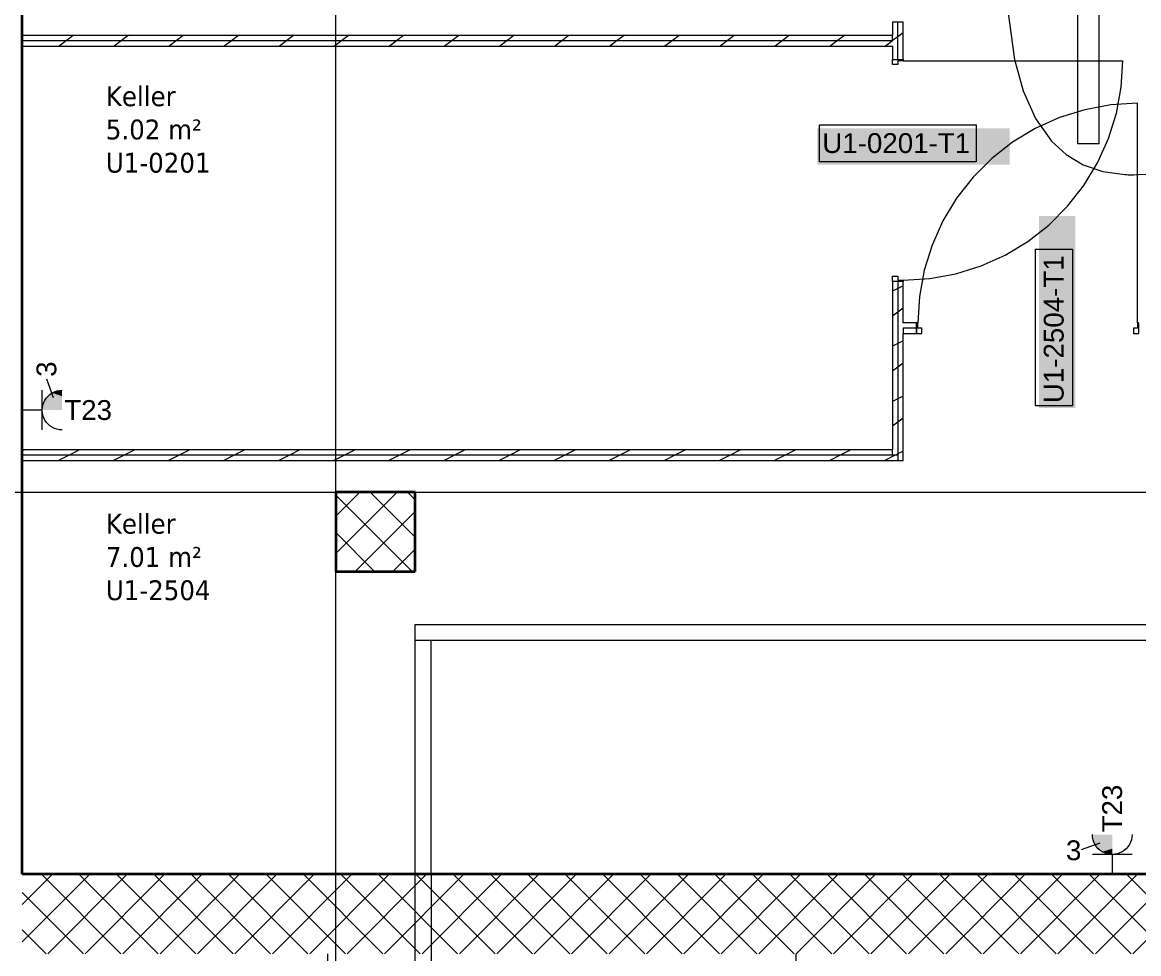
# Model space of a CAD drawing. Extents: x -1067 to 613, y -179 to 712.
# Drawn here: x -79.1 to 5.3, y 282.6 to 353 of the extents above; entities that cross this region are included whole.
import ezdxf
from ezdxf.lldxf.tags import DXFTag

# ---------------------------------------------------------------- set-up
doc = ezdxf.new("R2010")
doc.units = 0
doc.layers.get('0').update_dxf_attribs({"lineweight": 13})
for name, color, linetype, lineweight in [('A-AREA-____-IDEN', 7, 'Continuous', 5), ('A-DOOR-____-IDEN', 7, 'Continuous', 5), ('A-DOOR-FRAM-MCUT', 7, 'Continuous', 9), ('A-DOOR-OPNG-OTLN', 7, 'Continuous', 9), ('A-FLOR-____-OVHD', 7, 'Strichpunkt - Fein', 9), ('A-WALL-____-MCUT', 7, 'Continuous', 35), ('A-WALL-____-PATT', 7, 'Continuous', 35), ('A-WALL-FNSH-MCUT', 7, 'Continuous', 35), ('S-COLS-____-MCUT', 7, 'Continuous', 35), ('S-COLS-____-OTLN', 7, 'Continuous', 9), ('S-GRID-____-OTLN', 7, 'Continuous', 5)]:
    doc.layers.add(name, color=color, linetype=linetype, lineweight=lineweight)
for name, color, linetype, lineweight, true_color in [('EL01_WAN_Kraft', 1, 'Continuous', 13, 0xff0000), ('EL01_WAN_Leitung_Licht', 7, 'Continuous', 13, 0x0080ff), ('EL01_WAN_Leitung_Notbeleuchtung', 7, 'Continuous', 13, 0x009900), ('EL01_WAN_Leuchten', 7, 'Continuous', 13, 0x0080ff)]:
    doc.layers.add(name, color=color, linetype=linetype, lineweight=lineweight, true_color=true_color)
doc.styles.get("Standard").update_dxf_attribs({"font": 'arial.ttf'})
tags = doc.linetypes.add('_Rasterlinie_', pattern=[0.375, 0.2, -0.05, 0.075, -0.05]).pattern_tags.tags
tags[10:11] = [DXFTag(74, 4), DXFTag(75, 0), DXFTag(340, '0'), DXFTag(46, 1.0), DXFTag(50, 0.0), DXFTag(44, 0.0), DXFTag(45, 0.0)]
tags[8:9] = [DXFTag(74, 4), DXFTag(75, 0), DXFTag(340, '0'), DXFTag(46, 1.0), DXFTag(50, 0.0), DXFTag(44, 0.0), DXFTag(45, 0.0)]
tags[6:7] = [DXFTag(74, 4), DXFTag(75, 0), DXFTag(340, '0'), DXFTag(46, 1.0), DXFTag(50, 0.0), DXFTag(44, 0.0), DXFTag(45, 0.0)]
tags[4:5] = [DXFTag(74, 4), DXFTag(75, 0), DXFTag(340, '0'), DXFTag(46, 1.0), DXFTag(50, 0.0), DXFTag(44, 0.0), DXFTag(45, 0.0)]
tags = doc.linetypes.add('Strichpunkt - Fein', pattern=[0.2, 0.1, -0.05, 0, -0.05]).pattern_tags.tags
tags[10:11] = [DXFTag(74, 4), DXFTag(75, 0), DXFTag(340, '0'), DXFTag(46, 1.0), DXFTag(50, 0.0), DXFTag(44, 0.0), DXFTag(45, 0.0)]
tags[8:9] = [DXFTag(74, 4), DXFTag(75, 0), DXFTag(340, '0'), DXFTag(46, 1.0), DXFTag(50, 0.0), DXFTag(44, 0.0), DXFTag(45, 0.0)]
tags[6:7] = [DXFTag(74, 4), DXFTag(75, 0), DXFTag(340, '0'), DXFTag(46, 1.0), DXFTag(50, 0.0), DXFTag(44, 0.0), DXFTag(45, 0.0)]
tags[4:5] = [DXFTag(74, 4), DXFTag(75, 0), DXFTag(340, '0'), DXFTag(46, 1.0), DXFTag(50, 0.0), DXFTag(44, 0.0), DXFTag(45, 0.0)]

# ---------------------------------------------------------------- blocks, each defined once
blk = doc.blocks.new('Referenz-A0UJ3194XE', base_point=(-1062.181, -175.856))
at = {"layer": 'A-DOOR-____-IDEN', "color": 0, "linetype": 'Continuous', "ltscale": 0.13}
for p, q in [((-18.818, 345.237), (-6.978, 345.237)), ((-18.818, 342.457), (-18.818, 345.237)), ((-6.978, 345.237), (-6.978, 342.457)), ((-6.978, 342.457), (-18.818, 342.457)), ((-2.488, 324.002), (-2.488, 335.842)), ((-2.488, 335.842), (0.292, 335.842)), ((0.292, 335.842), (0.292, 324.002)), ((0.292, 324.002), (-2.488, 324.002))]:
    blk.add_line(p, q, dxfattribs=at)
at = {"layer": 'A-DOOR-____-IDEN', "color": 7, "linetype": 'Continuous', "ltscale": 0.13, "true_color": 0xffffff}
for points in [[(-18.993, 342.235), (-4.454, 342.235), (-18.993, 344.994)], [(-4.454, 342.235), (-18.993, 344.994), (-4.454, 344.994)], [(-2.245, 323.827), (0.514, 323.827), (-2.245, 338.366)], [(0.514, 323.827), (-2.245, 338.366), (0.514, 338.366)]]:
    blk.add_solid(points, dxfattribs=at)
at = {"layer": 'A-DOOR-FRAM-MCUT', "color": 0, "linetype": 'Continuous', "ltscale": 0.13}
for p, q in [((-13.297, 350.201), (-12.497, 350.201)), ((-13.297, 349.801), (-13.297, 350.201)), ((-12.897, 349.801), (-13.297, 349.801)), ((-12.897, 350.101), (-12.897, 349.801)), ((-12.497, 350.101), (-12.897, 350.101)), ((-12.497, 350.201), (-12.497, 350.101)), ((-13.297, 333.801), (-12.897, 333.801)), ((-13.297, 333.401), (-13.297, 333.801)), ((-12.497, 333.401), (-13.297, 333.401)), ((-12.897, 333.801), (-12.897, 333.501)), ((-12.897, 333.501), (-12.497, 333.501)), ((-12.497, 333.501), (-12.497, 333.401)), ((-11.397, 330.276), (-11.497, 330.276)), ((-11.497, 330.276), (-11.497, 329.476)), ((-11.397, 329.876), (-11.397, 330.276)), ((5.303, 330.276), (5.203, 330.276)), ((5.203, 330.276), (5.203, 329.876)), ((5.303, 329.476), (5.303, 330.276)), ((-11.497, 329.476), (-11.097, 329.476)), ((-11.097, 329.876), (-11.397, 329.876)), ((-11.097, 329.476), (-11.097, 329.876)), ((5.203, 329.876), (4.903, 329.876)), ((4.903, 329.876), (4.903, 329.476)), ((4.903, 329.476), (5.303, 329.476))]:
    blk.add_line(p, q, dxfattribs=at)
at = {"layer": 'A-DOOR-OPNG-OTLN', "color": 0, "linetype": 'Continuous', "ltscale": 0.13}
for p, q in [((-12.497, 350.101), (4.103, 350.101)), ((3.982, 348.1), (4.103, 350.101)), ((3.621, 346.128), (3.982, 348.1)), ((1.23, 346.393), (-0.683, 345.797)), ((3.202, 346.755), (1.23, 346.393)), ((3.024, 344.214), (3.621, 346.128)), ((5.203, 346.876), (3.202, 346.755)), ((5.203, 330.276), (5.203, 346.876)), ((-0.683, 345.797), (-2.511, 344.974)), ((-2.511, 344.974), (-4.227, 343.937)), ((-4.227, 343.937), (-5.805, 342.701)), ((2.202, 342.386), (3.024, 344.214)), ((-5.805, 342.701), (-7.222, 341.284)), ((1.165, 340.671), (2.202, 342.386)), ((-7.222, 341.284), (-8.459, 339.706)), ((-0.072, 339.093), (1.165, 340.671)), ((-8.459, 339.706), (-9.496, 337.99)), ((-1.489, 337.675), (-0.072, 339.093)), ((-9.496, 337.99), (-10.318, 336.162)), ((-3.067, 336.439), (-1.489, 337.675)), ((-10.318, 336.162), (-10.915, 334.248)), ((-4.783, 335.402), (-3.067, 336.439)), ((-6.611, 334.579), (-4.783, 335.402)), ((-10.915, 334.248), (-11.276, 332.277)), ((-8.524, 333.983), (-6.611, 334.579)), ((-12.497, 333.501), (-10.496, 333.622)), ((-10.496, 333.622), (-8.524, 333.983)), ((-11.276, 332.277), (-11.397, 330.276))]:
    blk.add_line(p, q, dxfattribs=at)
at = {"layer": 'A-FLOR-____-OVHD', "color": 0, "linetype": 'Strichpunkt - Fein', "ltscale": 0.13}
for p, q in [((-49.397, -27.974), (-49.397, 307.476)), ((-49.397, 307.476), (198.844, 307.476)), ((-49.397, 213.776), (-49.397, 307.476)), ((-49.397, 306.276), (54.203, 306.276)), ((-48.197, 288.576), (-48.197, 306.276)), ((-48.197, 288.576), (-48.197, -171.085))]:
    blk.add_line(p, q, dxfattribs=at)
at = {"layer": 'A-WALL-____-MCUT', "color": 0, "linetype": 'Continuous', "ltscale": 0.35}
for p, q in [((-79.097, 288.576), (-79.097, 413.851)), ((54.203, 288.576), (-79.097, 288.576))]:
    blk.add_line(p, q, dxfattribs=at)
at = {"layer": 'A-WALL-____-MCUT', "color": 0, "linetype": 'Continuous', "lineweight": 9, "ltscale": 0.13}
for p, q in [((-12.897, 350.201), (-12.897, 353.001)), ((-13.297, 351.601), (-13.297, 352.001)), ((-13.297, 351.601), (-79.097, 351.601)), ((-12.897, 333.401), (-12.897, 319.876)), ((-11.497, 329.876), (-12.497, 329.876)), ((-12.497, 329.876), (-12.497, 329.476)), ((-12.897, 320.276), (-79.097, 320.276)), ((-13.297, 320.276), (-13.297, 320.676))]:
    blk.add_line(p, q, dxfattribs=at)
at = {"layer": 'A-WALL-____-PATT', "color": 0, "linetype": 'Continuous', "lineweight": 9, "ltscale": 0.13}
for p, q in [((-75.257, 352.001), (-75.79, 351.601)), ((-71.092, 352.001), (-71.625, 351.601)), ((-66.927, 352.001), (-67.46, 351.601)), ((-62.762, 352.001), (-63.295, 351.601)), ((-58.597, 352.001), (-59.13, 351.601)), ((-54.432, 352.001), (-54.965, 351.601)), ((-50.267, 352.001), (-50.8, 351.601)), ((-46.102, 352.001), (-46.635, 351.601)), ((-41.937, 352.001), (-42.47, 351.601)), ((-37.772, 352.001), (-38.305, 351.601)), ((-33.607, 352.001), (-34.14, 351.601)), ((-29.442, 352.001), (-29.975, 351.601)), ((-25.277, 352.001), (-25.81, 351.601)), ((-21.112, 352.001), (-21.645, 351.601)), ((-16.947, 352.001), (-17.48, 351.601)), ((-12.497, 352.214), (-12.897, 351.914)), ((-75.79, 351.601), (-76.323, 351.201)), ((-71.625, 351.601), (-72.158, 351.201)), ((-67.46, 351.601), (-67.993, 351.201)), ((-63.295, 351.601), (-63.828, 351.201)), ((-59.13, 351.601), (-59.663, 351.201)), ((-54.965, 351.601), (-55.498, 351.201)), ((-50.8, 351.601), (-51.334, 351.201)), ((-46.635, 351.601), (-47.169, 351.201)), ((-42.47, 351.601), (-43.004, 351.201)), ((-38.305, 351.601), (-38.839, 351.201)), ((-34.14, 351.601), (-34.674, 351.201)), ((-29.975, 351.601), (-30.509, 351.201)), ((-25.81, 351.601), (-26.344, 351.201)), ((-21.645, 351.601), (-22.179, 351.201)), ((-17.48, 351.601), (-18.014, 351.201)), ((-13.315, 351.601), (-13.849, 351.201)), ((-13.297, 351.614), (-13.315, 351.601)), ((-12.897, 351.914), (-13.297, 351.614)), ((-12.897, 332.869), (-13.297, 332.669)), ((-12.497, 333.069), (-12.897, 332.869)), ((-12.897, 331.089), (-13.297, 330.789)), ((-12.497, 331.389), (-12.897, 331.089)), ((-12.897, 328.704), (-13.297, 328.504)), ((-12.497, 328.904), (-12.897, 328.704)), ((-12.897, 326.924), (-13.297, 326.624)), ((-12.497, 327.224), (-12.897, 326.924)), ((-12.897, 324.539), (-13.297, 324.339)), ((-12.497, 324.739), (-12.897, 324.539)), ((-12.897, 322.759), (-13.297, 322.459)), ((-12.497, 323.059), (-12.897, 322.759)), ((-78.933, 320.676), (-79.097, 320.594)), ((-75.568, 320.276), (-76.368, 319.876)), ((-74.768, 320.676), (-75.568, 320.276)), ((-71.403, 320.276), (-72.203, 319.876)), ((-70.603, 320.676), (-71.403, 320.276)), ((-67.238, 320.276), (-68.038, 319.876)), ((-66.438, 320.676), (-67.238, 320.276)), ((-63.073, 320.276), (-63.873, 319.876)), ((-62.273, 320.676), (-63.073, 320.276)), ((-58.909, 320.276), (-59.709, 319.876)), ((-58.109, 320.676), (-58.909, 320.276)), ((-54.744, 320.276), (-55.544, 319.876)), ((-53.944, 320.676), (-54.744, 320.276)), ((-50.579, 320.276), (-51.379, 319.876)), ((-49.779, 320.676), (-50.579, 320.276)), ((-46.414, 320.276), (-47.214, 319.876)), ((-45.614, 320.676), (-46.414, 320.276)), ((-42.249, 320.276), (-43.049, 319.876)), ((-41.449, 320.676), (-42.249, 320.276)), ((-38.084, 320.276), (-38.884, 319.876)), ((-37.284, 320.676), (-38.084, 320.276)), ((-33.919, 320.276), (-34.719, 319.876)), ((-33.119, 320.676), (-33.919, 320.276)), ((-29.754, 320.276), (-30.554, 319.876)), ((-28.954, 320.676), (-29.754, 320.276)), ((-25.589, 320.276), (-26.389, 319.876)), ((-24.789, 320.676), (-25.589, 320.276)), ((-21.424, 320.276), (-22.224, 319.876)), ((-20.624, 320.676), (-21.424, 320.276)), ((-17.259, 320.276), (-18.059, 319.876)), ((-16.459, 320.676), (-17.259, 320.276)), ((-13.095, 320.276), (-13.895, 319.876)), ((-12.897, 320.375), (-13.092, 320.277)), ((-12.497, 320.575), (-12.897, 320.375)), ((-79.097, 286.3), (-76.822, 288.576)), ((-79.097, 283.472), (-73.993, 288.576)), ((-71.643, 282.576), (-77.643, 288.576)), ((-77.165, 282.576), (-71.165, 288.576)), ((-68.815, 282.576), (-74.815, 288.576)), ((-74.336, 282.576), (-68.336, 288.576)), ((-65.986, 282.576), (-71.986, 288.576)), ((-71.508, 282.576), (-65.508, 288.576)), ((-63.158, 282.576), (-69.158, 288.576)), ((-68.679, 282.576), (-62.679, 288.576)), ((-60.329, 282.576), (-66.329, 288.576)), ((-65.851, 282.576), (-59.851, 288.576)), ((-57.501, 282.576), (-63.501, 288.576)), ((-63.023, 282.576), (-57.023, 288.576)), ((-54.672, 282.576), (-60.672, 288.576)), ((-60.194, 282.576), (-54.194, 288.576)), ((-51.844, 282.576), (-57.844, 288.576)), ((-57.366, 282.576), (-51.366, 288.576)), ((-49.016, 282.576), (-55.016, 288.576)), ((-54.537, 282.576), (-48.537, 288.576)), ((-46.187, 282.576), (-52.187, 288.576)), ((-51.709, 282.576), (-45.709, 288.576)), ((-43.359, 282.576), (-49.359, 288.576)), ((-48.88, 282.576), (-42.88, 288.576)), ((-40.53, 282.576), (-46.53, 288.576)), ((-46.052, 282.576), (-40.052, 288.576)), ((-37.702, 282.576), (-43.702, 288.576)), ((-43.224, 282.576), (-37.224, 288.576)), ((-34.873, 282.576), (-40.873, 288.576)), ((-40.395, 282.576), (-34.395, 288.576)), ((-32.045, 282.576), (-38.045, 288.576)), ((-37.567, 282.576), (-31.567, 288.576)), ((-29.217, 282.576), (-35.217, 288.576)), ((-34.738, 282.576), (-28.738, 288.576)), ((-26.388, 282.576), (-32.388, 288.576)), ((-31.91, 282.576), (-25.91, 288.576)), ((-23.56, 282.576), (-29.56, 288.576)), ((-29.081, 282.576), (-23.081, 288.576)), ((-20.731, 282.576), (-26.731, 288.576)), ((-26.253, 282.576), (-20.253, 288.576)), ((-17.903, 282.576), (-23.903, 288.576)), ((-23.425, 282.576), (-17.425, 288.576)), ((-15.075, 282.576), (-21.075, 288.576)), ((-20.596, 282.576), (-14.596, 288.576)), ((-12.246, 282.576), (-18.246, 288.576)), ((-17.768, 282.576), (-11.768, 288.576)), ((-9.418, 282.576), (-15.418, 288.576)), ((-14.939, 282.576), (-8.939, 288.576)), ((-6.589, 282.576), (-12.589, 288.576)), ((-12.111, 282.576), (-6.111, 288.576)), ((-3.761, 282.576), (-9.761, 288.576)), ((-9.282, 282.576), (-3.282, 288.576)), ((-0.932, 282.576), (-6.932, 288.576)), ((-6.454, 282.576), (-0.454, 288.576)), ((1.896, 282.576), (-4.104, 288.576)), ((-3.626, 282.576), (2.374, 288.576)), ((4.724, 282.576), (-1.276, 288.576)), ((-0.797, 282.576), (5.203, 288.576)), ((7.553, 282.576), (1.553, 288.576)), ((2.031, 282.576), (8.031, 288.576)), ((10.381, 282.576), (4.381, 288.576)), ((4.86, 282.576), (10.86, 288.576)), ((-74.471, 282.576), (-79.097, 287.201)), ((-77.3, 282.576), (-79.097, 284.373))]:
    blk.add_line(p, q, dxfattribs=at)
at = {"layer": 'A-WALL-FNSH-MCUT', "color": 0, "linetype": 'Continuous', "lineweight": 9, "ltscale": 0.13}
for p, q in [((-13.297, 353.001), (-13.297, 352.001)), ((-12.497, 353.001), (-13.297, 353.001)), ((-12.497, 350.201), (-12.497, 353.001)), ((-13.297, 352.001), (-79.097, 352.001)), ((-79.097, 351.201), (-13.297, 351.201)), ((-13.297, 351.201), (-13.297, 350.201)), ((-13.297, 350.201), (-12.497, 350.201)), ((-13.297, 333.401), (-13.297, 320.676)), ((-12.497, 333.401), (-13.297, 333.401)), ((-12.497, 330.276), (-12.497, 333.401)), ((-11.497, 330.276), (-12.497, 330.276)), ((-11.497, 329.476), (-11.497, 330.276)), ((-12.497, 319.876), (-12.497, 329.476)), ((-12.497, 329.476), (-11.497, 329.476)), ((-13.297, 320.676), (-79.097, 320.676)), ((-79.097, 319.876), (-12.497, 319.876))]:
    blk.add_line(p, q, dxfattribs=at)
at = {"layer": 'S-COLS-____-MCUT', "color": 0, "linetype": 'Continuous', "ltscale": 0.35}
for p, q in [((-49.397, 317.476), (-55.397, 317.476)), ((-55.397, 317.476), (-55.397, 311.476)), ((-49.397, 311.476), (-49.397, 317.476)), ((-55.397, 311.476), (-49.397, 311.476))]:
    blk.add_line(p, q, dxfattribs=at)
at = {"layer": 'S-COLS-____-OTLN', "color": 0, "linetype": 'Continuous', "ltscale": 0.13}
for p, q in [((-55.397, 315.657), (-53.578, 317.476)), ((-55.397, 312.829), (-50.75, 317.476)), ((-49.397, 314.07), (-52.803, 317.476)), ((-49.397, 316.898), (-49.975, 317.476)), ((-49.631, 311.476), (-55.397, 317.241)), ((-53.921, 311.476), (-49.397, 316)), ((-52.46, 311.476), (-55.397, 314.413)), ((-51.093, 311.476), (-49.397, 313.172)), ((-55.288, 311.476), (-55.397, 311.584))]:
    blk.add_line(p, q, dxfattribs=at)
at = {"layer": 'S-GRID-____-OTLN', "color": 0, "linetype": '_Rasterlinie_', "ltscale": 0.13}
for p, q in [((-55.397, -171.085), (-55.397, 546.376)), ((-101.097, 317.476), (198.844, 317.476))]:
    blk.add_line(p, q, dxfattribs=at)
at = {"layer": 'A-AREA-____-IDEN', "color": 0, "linetype": 'Continuous', "ltscale": 0.13, "char_height": 1.5, "attachment_point": 1}
for s, insert in [('{\\W0.9;\\fVerdana;Keller}', (-72.784, 348.161)), ('{\\W0.9;\\fVerdana;5.02 m²}', (-72.784, 345.648)), ('{\\W0.9;\\fVerdana;U1-0201}', (-72.784, 343.134)), ('{\\W0.9;\\fVerdana;Keller}', (-72.784, 315.836)), ('{\\W0.9;\\fVerdana;7.01 m²}', (-72.784, 313.323)), ('{\\W0.9;\\fVerdana;U1-2504}', (-72.784, 310.809))]:
    blk.add_mtext(s, dxfattribs=dict(at, insert=insert))
at = {"layer": 'A-DOOR-____-IDEN', "color": 0, "linetype": 'Continuous', "ltscale": 0.13, "insert": (-18.618, 344.619), "char_height": 1.5, "attachment_point": 1}
blk.add_mtext('{\\fArial;U1-0201-T1}', dxfattribs=at)
at = {"layer": 'A-DOOR-____-IDEN', "color": 0, "linetype": 'Continuous', "ltscale": 0.13, "insert": (-1.87, 324.202), "char_height": 1.5, "attachment_point": 1, "rotation": 90}
blk.add_mtext('{\\fArial;U1-2504-T1}', dxfattribs=at)
blk = doc.blocks.new('LED-Langfeldleuchte 37W-A0UJ31GUXE', base_point=(0.705, 343.801))
at = {"color": 0, "lineweight": -2}
for p, q in [((0.705, 343.801), (0.705, 373.801)), ((2.305, 373.801), (0.705, 373.801)), ((2.305, 343.801), (2.305, 373.801)), ((2.305, 343.801), (0.705, 343.801))]:
    blk.add_line(p, q, dxfattribs=at)
blk = doc.blocks.new('Steckdose T23_ AP_ 3-fach-A0UJ31GWXE', base_point=(-22.095, 275.943))
at = {"color": 0, "lineweight": -2}
for p, q in [((-20.595, 281.076), (-20.595, 282.576)), ((-22.095, 281.076), (-19.095, 281.076)), ((-20.983, 281.025), (-20.791, 281.063)), ((-20.791, 281.063), (-20.595, 281.076)), ((-20.595, 281.076), (-20.399, 281.063)), ((-20.399, 281.063), (-20.207, 281.025)), ((-21.981, 280.15), (-21.894, 280.326)), ((-21.894, 280.326), (-21.785, 280.489)), ((-21.785, 280.489), (-21.656, 280.636)), ((-21.656, 280.636), (-21.508, 280.766)), ((-21.508, 280.766), (-21.345, 280.875)), ((-21.345, 280.875), (-21.169, 280.962)), ((-21.169, 280.962), (-20.983, 281.025)), ((-20.207, 281.025), (-20.021, 280.962)), ((-20.021, 280.962), (-19.845, 280.875)), ((-19.845, 280.875), (-19.682, 280.766)), ((-19.682, 280.766), (-19.534, 280.636)), ((-19.669, 280.222), (-18.252, 280.73)), ((-19.534, 280.636), (-19.405, 280.489)), ((-19.405, 280.489), (-19.296, 280.326)), ((-19.296, 280.326), (-19.209, 280.15)), ((-22.095, 279.576), (-22.082, 279.771)), ((-22.082, 279.771), (-22.044, 279.964)), ((-22.044, 279.964), (-21.981, 280.15)), ((-19.209, 280.15), (-19.146, 279.964)), ((-19.146, 279.964), (-19.108, 279.771)), ((-19.108, 279.771), (-19.095, 279.576))]:
    blk.add_line(p, q, dxfattribs=at)
for points in [[(-20.595, 281.025), (-20.207, 281.025), (-20.595, 281.076)], [(-20.595, 280.875), (-19.845, 280.875), (-20.595, 281.025)], [(-19.845, 280.875), (-20.595, 281.025), (-20.207, 281.025)], [(-20.595, 280.636), (-19.534, 280.636), (-20.595, 280.875)], [(-19.534, 280.636), (-20.595, 280.875), (-19.845, 280.875)], [(-20.595, 280.326), (-19.296, 280.326), (-20.595, 280.636)], [(-19.296, 280.326), (-20.595, 280.636), (-19.534, 280.636)], [(-20.595, 279.964), (-19.146, 279.964), (-20.595, 280.326)], [(-19.146, 279.964), (-20.595, 280.326), (-19.296, 280.326)], [(-20.595, 279.576), (-19.095, 279.576), (-20.595, 279.964)], [(-19.095, 279.576), (-20.595, 279.964), (-19.146, 279.964)]]:
    blk.add_solid(points, dxfattribs=at)
at = {"color": 0, "lineweight": -2, "insert": (-18.077, 281.506), "char_height": 1.5, "attachment_point": 1}
blk.add_mtext('{\\fArial;3}', dxfattribs=at)
at = {"color": 0, "lineweight": -2, "insert": (-21.337, 275.943), "char_height": 1.5, "attachment_point": 1, "rotation": 90}
blk.add_mtext('{\\fArial;T23}', dxfattribs=at)
blk = doc.blocks.new('Leitung-A0UJ31LGXE', base_point=(2.305, 342.776))
at = {"color": 0, "linetype": 'ByBlock', "lineweight": -2, "ltscale": 0.13}
for p, q in [((3.254, 358.472), (2.305, 358.655)), ((4.198, 358.269), (3.254, 358.472)), ((5.139, 358.046), (4.198, 358.269)), ((6.074, 357.804), (5.139, 358.046)), ((7.006, 357.542), (6.074, 357.804)), ((7.932, 357.26), (7.006, 357.542)), ((12.137, 355.704), (7.932, 357.26)), ((16.203, 353.757), (12.137, 355.704)), ((20.096, 351.455), (16.203, 353.757)), ((23.786, 348.833), (20.096, 351.455)), ((27.238, 345.928), (23.786, 348.833)), ((30.421, 342.776), (27.238, 345.928))]:
    blk.add_line(p, q, dxfattribs=at)
blk = doc.blocks.new('Leitung-A0UJ31RWXE', base_point=(-4.724, 341.477))
at = {"color": 0, "linetype": 'ByBlock', "lineweight": -2, "ltscale": 0.13}
for p, q in [((1.023, 385.865), (-1.617, 377.83)), ((-1.617, 377.83), (-3.715, 368.362)), ((-3.715, 368.362), (-4.724, 358.726)), ((-4.724, 358.726), (-4.649, 354.242)), ((-4.649, 354.242), (-4.096, 350.191)), ((-4.096, 350.191), (-3.429, 347.809)), ((-3.429, 347.809), (-2.499, 345.737)), ((-2.499, 345.737), (-1.286, 344.022)), ((-1.286, 344.022), (-0.179, 342.998)), ((-0.179, 342.998), (1.108, 342.221)), ((1.108, 342.221), (2.582, 341.71)), ((2.582, 341.71), (4.253, 341.486)), ((4.253, 341.486), (4.379, 341.482)), ((4.379, 341.482), (4.506, 341.479)), ((4.506, 341.479), (4.634, 341.477)), ((4.634, 341.477), (4.763, 341.477)), ((4.763, 341.477), (4.935, 341.479)), ((4.935, 341.479), (5.109, 341.483)), ((5.109, 341.483), (5.284, 341.49)), ((5.284, 341.49), (5.813, 341.523)), ((5.813, 341.523), (6.344, 341.574)), ((6.344, 341.574), (6.874, 341.641)), ((6.874, 341.641), (7.397, 341.721))]:
    blk.add_line(p, q, dxfattribs=at)
blk = doc.blocks.new('Steckdose T23_ AP_ 3-fach-A0UJ320AXE', base_point=(-79.095, 322.176))
at = {"color": 0, "lineweight": -2}
for p, q in [((-76.741, 324.602), (-77.249, 326.018)), ((-77.595, 322.176), (-77.595, 325.176)), ((-77.008, 324.866), (-76.845, 324.975)), ((-76.845, 324.975), (-76.669, 325.062)), ((-76.669, 325.062), (-76.483, 325.125)), ((-76.483, 325.125), (-76.291, 325.163)), ((-76.291, 325.163), (-76.095, 325.176)), ((-77.544, 324.064), (-77.481, 324.25)), ((-77.481, 324.25), (-77.394, 324.426)), ((-77.394, 324.426), (-77.285, 324.589)), ((-77.285, 324.589), (-77.156, 324.736)), ((-77.156, 324.736), (-77.008, 324.866)), ((-77.595, 323.676), (-79.095, 323.676)), ((-77.595, 323.676), (-77.582, 323.872)), ((-77.582, 323.48), (-77.595, 323.676)), ((-77.582, 323.872), (-77.544, 324.064)), ((-77.544, 323.288), (-77.582, 323.48)), ((-77.481, 323.102), (-77.544, 323.288)), ((-77.394, 322.926), (-77.481, 323.102)), ((-77.285, 322.763), (-77.394, 322.926)), ((-77.156, 322.615), (-77.285, 322.763)), ((-77.008, 322.486), (-77.156, 322.615)), ((-76.845, 322.377), (-77.008, 322.486)), ((-76.669, 322.29), (-76.845, 322.377)), ((-76.483, 322.227), (-76.669, 322.29)), ((-76.291, 322.189), (-76.483, 322.227)), ((-76.095, 322.176), (-76.291, 322.189))]:
    blk.add_line(p, q, dxfattribs=at)
for points in [[(-77.156, 324.736), (-76.095, 324.736), (-76.845, 324.975)], [(-76.845, 324.975), (-76.095, 324.975), (-76.483, 325.125)], [(-76.095, 324.736), (-76.845, 324.975), (-76.095, 324.975)], [(-76.483, 325.125), (-76.095, 325.125), (-76.095, 325.176)], [(-76.095, 324.975), (-76.483, 325.125), (-76.095, 325.125)], [(-77.544, 324.064), (-76.095, 324.064), (-77.394, 324.426)], [(-77.394, 324.426), (-76.095, 324.426), (-77.156, 324.736)], [(-76.095, 324.064), (-77.394, 324.426), (-76.095, 324.426)], [(-76.095, 324.426), (-77.156, 324.736), (-76.095, 324.736)], [(-77.595, 323.676), (-76.095, 323.676), (-77.544, 324.064)], [(-76.095, 323.676), (-77.544, 324.064), (-76.095, 324.064)]]:
    blk.add_solid(points, dxfattribs=at)
at = {"color": 0, "lineweight": -2, "insert": (-78.026, 326.194), "char_height": 1.5, "attachment_point": 1, "rotation": 90}
blk.add_mtext('{\\fArial;3}', dxfattribs=at)
at = {"color": 0, "lineweight": -2, "insert": (-75.927, 324.434), "char_height": 1.5, "attachment_point": 1}
blk.add_mtext('{\\fArial;T23}', dxfattribs=at)
blk = doc.blocks.new('Steckdose T23_ AP_ 3-fach-A0UJ320QXE', base_point=(-0.195, 288.576))
at = {"color": 0, "lineweight": -2}
for p, q in [((1.818, 291.38), (1.805, 291.576)), ((1.856, 291.187), (1.818, 291.38)), ((1.919, 291.002), (1.856, 291.187)), ((4.754, 291.187), (4.691, 291.002)), ((4.792, 291.38), (4.754, 291.187)), ((4.805, 291.576), (4.792, 291.38)), ((2.379, 290.929), (0.962, 290.421)), ((2.006, 290.826), (1.919, 291.002)), ((2.115, 290.663), (2.006, 290.826)), ((2.244, 290.515), (2.115, 290.663)), ((2.392, 290.386), (2.244, 290.515)), ((2.555, 290.277), (2.392, 290.386)), ((4.218, 290.386), (4.055, 290.277)), ((4.366, 290.515), (4.218, 290.386)), ((4.495, 290.663), (4.366, 290.515)), ((4.604, 290.826), (4.495, 290.663)), ((4.691, 291.002), (4.604, 290.826)), ((4.805, 290.076), (1.805, 290.076)), ((2.731, 290.19), (2.555, 290.277)), ((2.917, 290.127), (2.731, 290.19)), ((3.109, 290.089), (2.917, 290.127)), ((3.305, 290.076), (3.109, 290.089)), ((3.501, 290.089), (3.305, 290.076)), ((3.305, 290.076), (3.305, 288.576)), ((3.693, 290.127), (3.501, 290.089)), ((3.879, 290.19), (3.693, 290.127)), ((4.055, 290.277), (3.879, 290.19))]:
    blk.add_line(p, q, dxfattribs=at)
for points in [[(1.856, 291.187), (3.305, 291.576), (1.805, 291.576)], [(3.305, 291.187), (1.856, 291.187), (3.305, 291.576)], [(2.006, 290.826), (3.305, 291.187), (1.856, 291.187)], [(3.305, 290.826), (2.006, 290.826), (3.305, 291.187)], [(2.244, 290.515), (3.305, 290.826), (2.006, 290.826)], [(3.305, 290.515), (2.244, 290.515), (3.305, 290.826)], [(2.555, 290.277), (3.305, 290.515), (2.244, 290.515)], [(3.305, 290.277), (2.555, 290.277), (3.305, 290.515)], [(2.917, 290.127), (3.305, 290.277), (2.555, 290.277)], [(3.305, 290.127), (2.917, 290.127), (3.305, 290.277)], [(3.305, 290.076), (3.305, 290.127), (2.917, 290.127)]]:
    blk.add_solid(points, dxfattribs=at)
at = {"color": 0, "lineweight": -2, "insert": (2.547, 291.743), "char_height": 1.5, "attachment_point": 1, "rotation": 90}
blk.add_mtext('{\\fArial;T23}', dxfattribs=at)
at = {"color": 0, "lineweight": -2, "insert": (-0.195, 291.145), "char_height": 1.5, "attachment_point": 1}
blk.add_mtext('{\\fArial;3}', dxfattribs=at)
blk = doc.blocks.new('Steckdose T23_ AP_ 3-fach-A0UJ325SXE', base_point=(-57.495, 275.943))
at = {"color": 0, "lineweight": -2}
for p, q in [((-55.995, 281.076), (-55.995, 282.576)), ((-57.495, 281.076), (-54.495, 281.076)), ((-56.383, 281.025), (-56.191, 281.063)), ((-56.191, 281.063), (-55.995, 281.076)), ((-55.995, 281.076), (-55.799, 281.063)), ((-55.799, 281.063), (-55.607, 281.025)), ((-57.381, 280.15), (-57.294, 280.326)), ((-57.294, 280.326), (-57.185, 280.489)), ((-57.185, 280.489), (-57.056, 280.636)), ((-57.056, 280.636), (-56.908, 280.766)), ((-56.908, 280.766), (-56.745, 280.875)), ((-56.745, 280.875), (-56.569, 280.962)), ((-56.569, 280.962), (-56.383, 281.025)), ((-55.607, 281.025), (-55.421, 280.962)), ((-55.421, 280.962), (-55.245, 280.875)), ((-55.245, 280.875), (-55.082, 280.766)), ((-55.082, 280.766), (-54.934, 280.636)), ((-55.069, 280.222), (-53.652, 280.73)), ((-54.934, 280.636), (-54.805, 280.489)), ((-54.805, 280.489), (-54.696, 280.326)), ((-54.696, 280.326), (-54.609, 280.15)), ((-57.495, 279.576), (-57.482, 279.771)), ((-57.482, 279.771), (-57.444, 279.964)), ((-57.444, 279.964), (-57.381, 280.15)), ((-54.609, 280.15), (-54.546, 279.964)), ((-54.546, 279.964), (-54.508, 279.771)), ((-54.508, 279.771), (-54.495, 279.576))]:
    blk.add_line(p, q, dxfattribs=at)
for points in [[(-55.995, 281.025), (-55.607, 281.025), (-55.995, 281.076)], [(-55.995, 280.875), (-55.245, 280.875), (-55.995, 281.025)], [(-55.245, 280.875), (-55.995, 281.025), (-55.607, 281.025)], [(-55.995, 280.636), (-54.934, 280.636), (-55.995, 280.875)], [(-54.934, 280.636), (-55.995, 280.875), (-55.245, 280.875)], [(-55.995, 280.326), (-54.696, 280.326), (-55.995, 280.636)], [(-54.696, 280.326), (-55.995, 280.636), (-54.934, 280.636)], [(-55.995, 279.964), (-54.546, 279.964), (-55.995, 280.326)], [(-54.546, 279.964), (-55.995, 280.326), (-54.696, 280.326)], [(-55.995, 279.576), (-54.495, 279.576), (-55.995, 279.964)], [(-54.495, 279.576), (-55.995, 279.964), (-54.546, 279.964)]]:
    blk.add_solid(points, dxfattribs=at)
at = {"color": 0, "lineweight": -2, "insert": (-53.477, 281.506), "char_height": 1.5, "attachment_point": 1}
blk.add_mtext('{\\fArial;3}', dxfattribs=at)
at = {"color": 0, "lineweight": -2, "insert": (-56.737, 275.943), "char_height": 1.5, "attachment_point": 1, "rotation": 90}
blk.add_mtext('{\\fArial;T23}', dxfattribs=at)

msp = doc.modelspace()

# ---------------------------------------------------------------- block references
at = {"color": 9, "lineweight": 25, "ltscale": 0.25, "true_color": 0xc0c0c0}
msp.add_blockref('Referenz-A0UJ3194XE', (-1062.181, -175.856), dxfattribs=at)
at = {"layer": 'EL01_WAN_Kraft', "color": 1, "linetype": 'Continuous', "ltscale": 0.13, "true_color": 0xff0000}
for name, p in [('Steckdose T23_ AP_ 3-fach-A0UJ320AXE', (-79.095, 322.176)), ('Steckdose T23_ AP_ 3-fach-A0UJ320QXE', (-0.195, 288.576)), ('Steckdose T23_ AP_ 3-fach-A0UJ325SXE', (-57.495, 275.943)), ('Steckdose T23_ AP_ 3-fach-A0UJ31GWXE', (-22.095, 275.943))]:
    msp.add_blockref(name, p, dxfattribs=at)
at = {"layer": 'EL01_WAN_Leitung_Licht', "ltscale": 0.13}
msp.add_blockref('Leitung-A0UJ31LGXE', (2.305, 342.776), dxfattribs=at)
at = {"layer": 'EL01_WAN_Leitung_Notbeleuchtung', "ltscale": 0.13}
msp.add_blockref('Leitung-A0UJ31RWXE', (-4.724, 341.477), dxfattribs=at)
at = {"layer": 'EL01_WAN_Leuchten', "ltscale": 0.13}
msp.add_blockref('LED-Langfeldleuchte 37W-A0UJ31GUXE', (0.705, 343.801), dxfattribs=at)

doc.saveas('drawing.dxf')
